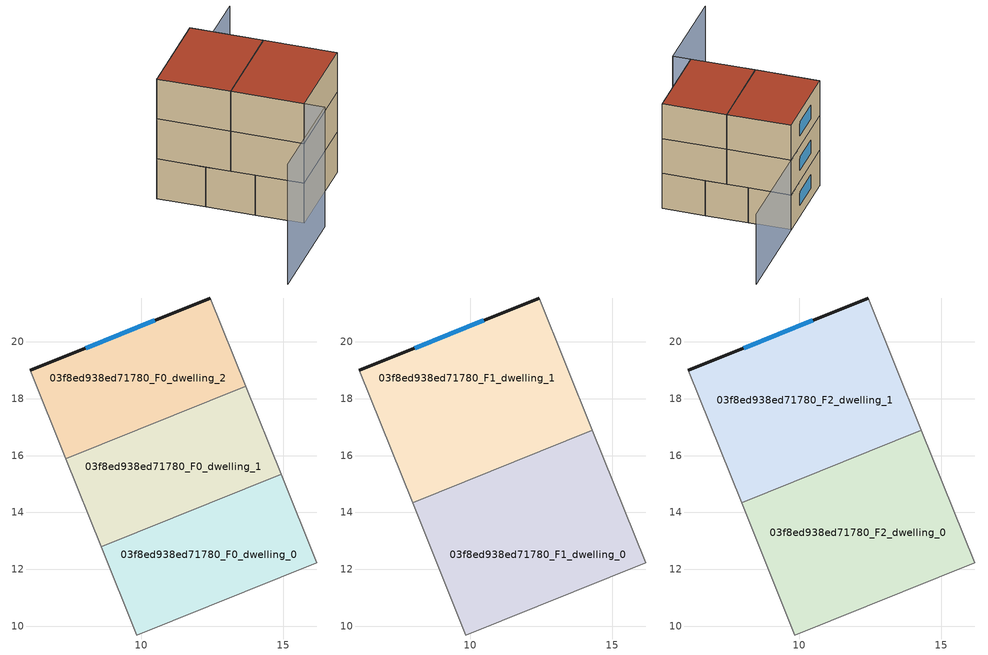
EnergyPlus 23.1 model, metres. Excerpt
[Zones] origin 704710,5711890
03f8ed938ed71780_F0_dwelling_0
 floor ground (EU_floor_Construction): 14.93,15.34 16.19,12.23 9.85,9.68 8.6,12.79 z0
 wall adiabatic (EU_wall_Construction): 8.6,12.79 9.85,9.68 16.19,12.23 14.93,15.34 z0:3
 wall to 03f8ed938ed71780_F0_dwelling_1 (EU_wall_Construction): 14.93,15.34 8.6,12.79 z0:3
03f8ed938ed71780_F0_dwelling_1
 floor ground (EU_floor_Construction): 13.68,18.45 14.93,15.34 8.6,12.79 7.34,15.89 z0
 wall adiabatic (EU_wall_Construction): 7.34,15.89 8.6,12.79 / 14.93,15.34 13.68,18.45 z0:3
 wall to 03f8ed938ed71780_F0_dwelling_2 (EU_wall_Construction): 13.68,18.45 7.34,15.89 z0:3
03f8ed938ed71780_F0_dwelling_2
 floor ground (EU_floor_Construction): 12.43,21.55 13.68,18.45 7.34,15.89 6.09,19 z0
 wall outside (EU_wall_Construction): 12.43,21.55 6.09,19 z0:3
 wall adiabatic (EU_wall_Construction): 6.09,19 7.34,15.89 / 13.68,18.45 12.43,21.55 z0:3
 window (EU_Window_Construction): 10.47,20.76 8.05,19.79 z0.93:2.07
03f8ed938ed71780_F1_dwelling_0
 floor to 03f8ed938ed71780_F0_dwelling_0 (EU_floor_Construction): 14.93,15.34 16.19,12.23 9.85,9.68 8.6,12.79 z3
 floor to 03f8ed938ed71780_F0_dwelling_1 (EU_floor_Construction): 14.31,16.89 14.93,15.34 8.6,12.79 7.97,14.34 z3
 wall adiabatic (EU_wall_Construction): 7.97,14.34 9.85,9.68 16.19,12.23 14.31,16.89 z3:6
 wall to 03f8ed938ed71780_F1_dwelling_1 (EU_wall_Construction): 14.31,16.89 7.97,14.34 z3:6
03f8ed938ed71780_F1_dwelling_1
 floor to 03f8ed938ed71780_F0_dwelling_1 (EU_floor_Construction): 13.68,18.45 14.31,16.89 7.97,14.34 7.35,15.89 z3
 floor to 03f8ed938ed71780_F0_dwelling_2 (EU_floor_Construction): 12.43,21.55 13.68,18.45 7.35,15.89 6.09,19 z3
 wall outside (EU_wall_Construction): 12.43,21.55 6.09,19 z3:6
 wall adiabatic (EU_wall_Construction): 6.09,19 7.97,14.34 / 14.31,16.89 12.43,21.55 z3:6
 window (EU_Window_Construction): 10.47,20.76 8.05,19.79 z3.93:5.07
03f8ed938ed71780_F2_dwelling_0
 floor to 03f8ed938ed71780_F1_dwelling_0 (EU_floor_Construction): 14.31,16.89 16.19,12.23 9.85,9.68 7.97,14.34 z6
 wall adiabatic (EU_wall_Construction): 7.97,14.34 9.85,9.68 16.19,12.23 14.31,16.89 z6:9
 wall to 03f8ed938ed71780_F2_dwelling_1 (EU_wall_Construction): 14.31,16.89 7.97,14.34 z6:9
 roof outside (EU_roof_Construction): 16.19,12.23 14.31,16.89 7.97,14.34 9.85,9.68 z9
03f8ed938ed71780_F2_dwelling_1
 floor to 03f8ed938ed71780_F1_dwelling_1 (EU_floor_Construction): 12.43,21.55 14.31,16.89 7.97,14.34 6.09,19 z6
 wall outside (EU_wall_Construction): 12.43,21.55 6.09,19 z6:9
 wall adiabatic (EU_wall_Construction): 6.09,19 7.97,14.34 / 14.31,16.89 12.43,21.55 z6:9
 window (EU_Window_Construction): 10.47,20.76 8.05,19.79 z6.93:8.07
 roof outside (EU_roof_Construction): 14.31,16.89 12.43,21.55 6.09,19 7.97,14.34 z9
shading: 6.13,19.01 10.37,8.37 / 10.37,8.37 3.26,5.53 z0:9; 16.19,12.23 12.43,21.55 / 12.43,21.55 20.09,24.64 z0:6
[Building]
EU S2 Campaign: North Axis=0; Terrain=City; Solar Distribution=FullExterior
[Site:Location]
London: Latitude=51.5; Longitude=-0.5; Time Zone=0; Elevation=25
[SizingPeriod:WeatherFileDays]
AnnualSizingPeriod: Begin Month=1; Begin Day of Month=1; End Month=12; End Day of Month=31; Day of Week for Start Day=Monday; Use Weather File Daylight Saving Period=No; Use Weather File Rain and Snow Indicators=No
[MATERIAL]
EU_InternalMass_Material: Roughness=MediumRough; Thickness=0.1; Conductivity=1; Density=1800; Specific Heat=900; Thermal Absorptance=0.9; Solar Absorptance=0.7; Visible Absorptance=0.7
[MATERIAL:NOMASS] Roughness=MediumRough; Thermal Absorptance=0.9; Solar Absorptance=0.7; Visible Absorptance=0.7
Name | Thermal Resistance
EU_wall_NoMass | 0.53138
EU_roof_NoMass | 2.54466
EU_floor_NoMass | 1.96308
[WINDOWMATERIAL:SIMPLEGLAZINGSYSTEM]
EU_Window_SimpleGlazing: UFactor=4.07112; Solar Heat Gain Coefficient=0.85; Visible Transmittance=0.85
[CONSTRUCTION]
EU_wall_Construction: EU_wall_NoMass
EU_roof_Construction: EU_roof_NoMass
EU_floor_Construction: EU_floor_NoMass
EU_InternalMass_Construction: EU_InternalMass_Material
EU_Window_Construction: EU_Window_SimpleGlazing
[ZONE] Type=1; Multiplier=1; Ceiling Height=autocalculate; Floor Area=autocalculate; Part of Total Floor Area=Yes
Name | Volume
03f8ed938ed71780_F0_dwelling_0 | 68.6169
03f8ed938ed71780_F1_dwelling_0; 03f8ed938ed71780_F2_dwelling_0 | 102.921
03f8ed938ed71780_F0_dwelling_1 | 68.6001
03f8ed938ed71780_F1_dwelling_1; 03f8ed938ed71780_F2_dwelling_1 | 102.902
03f8ed938ed71780_F0_dwelling_2 | 68.6155
[INTERNALMASS] Construction=EU_InternalMass_Construction
Name | Zone or ZoneList | Surface Area
03f8ed938ed71780_F0_dwelling_0_EU_InternalMass | 03f8ed938ed71780_F0_dwelling_0 | 22.8722
03f8ed938ed71780_F0_dwelling_1_EU_InternalMass | 03f8ed938ed71780_F0_dwelling_1 | 22.8665
03f8ed938ed71780_F0_dwelling_2_EU_InternalMass | 03f8ed938ed71780_F0_dwelling_2 | 22.8722
03f8ed938ed71780_F1_dwelling_0_EU_InternalMass | 03f8ed938ed71780_F1_dwelling_0 | 34.3069
03f8ed938ed71780_F1_dwelling_1_EU_InternalMass | 03f8ed938ed71780_F1_dwelling_1 | 34.3006
03f8ed938ed71780_F2_dwelling_0_EU_InternalMass | 03f8ed938ed71780_F2_dwelling_0 | 34.3069
03f8ed938ed71780_F2_dwelling_1_EU_InternalMass | 03f8ed938ed71780_F2_dwelling_1 | 34.3006
[OTHEREQUIPMENT] Fuel Type=Electricity; Design Level Calculation Method=Watts/Area; Power per Zone Floor Area=1; Fraction Latent=0; Fraction Radiant=0; Fraction Lost=0; Carbon Dioxide Generation Rate=0; EndUse Subcategory=EU_Step8_InternalGains
Name | Zone or ZoneList or Space or SpaceList | Schedule
EU_Step8_InternalGain_03f8ed938ed71780_F0_dwelling_0_f000 | 03f8ed938ed71780_F0_dwelling_0 | EU_Step8_GainSchedule_03f8ed938ed71780_F0_dwelling_0_f000
EU_Step8_InternalGain_03f8ed938ed71780_F0_dwelling_1_f000 | 03f8ed938ed71780_F0_dwelling_1 | EU_Step8_GainSchedule_03f8ed938ed71780_F0_dwelling_1_f000
EU_Step8_InternalGain_03f8ed938ed71780_F0_dwelling_2_f000 | 03f8ed938ed71780_F0_dwelling_2 | EU_Step8_GainSchedule_03f8ed938ed71780_F0_dwelling_2_f000
EU_Step8_InternalGain_03f8ed938ed71780_F1_dwelling_0_f000 | 03f8ed938ed71780_F1_dwelling_0 | EU_Step8_GainSchedule_03f8ed938ed71780_F1_dwelling_0_f000
EU_Step8_InternalGain_03f8ed938ed71780_F1_dwelling_1_f000 | 03f8ed938ed71780_F1_dwelling_1 | EU_Step8_GainSchedule_03f8ed938ed71780_F1_dwelling_1_f000
EU_Step8_InternalGain_03f8ed938ed71780_F2_dwelling_0_f000 | 03f8ed938ed71780_F2_dwelling_0 | EU_Step8_GainSchedule_03f8ed938ed71780_F2_dwelling_0_f000
EU_Step8_InternalGain_03f8ed938ed71780_F2_dwelling_1_f000 | 03f8ed938ed71780_F2_dwelling_1 | EU_Step8_GainSchedule_03f8ed938ed71780_F2_dwelling_1_f000
[ZONEVENTILATION:DESIGNFLOWRATE] Schedule=EU_AlwaysOn; Design Flow Rate Calculation Method=AirChanges/Hour; Air Changes per Hour=0.463094; Ventilation Type=Natural; Fan Pressure Rise=0; Fan Total Efficiency=1; Constant Term Coefficient=1; Temperature Term Coefficient=0; Velocity Term Coefficient=0; Velocity Squared Term Coefficient=0; Minimum Indoor Temperature=-100; Maximum Indoor Temperature=100; Delta Temperature=-100; Minimum Outdoor Temperature=-100; Maximum Outdoor Temperature=100; Maximum Wind Speed=40
Name | Zone or ZoneList or Space or SpaceList
EU_ConstantAir_03f8ed938ed71780_F0_dwelling_0 | 03f8ed938ed71780_F0_dwelling_0
EU_ConstantAir_03f8ed938ed71780_F0_dwelling_1 | 03f8ed938ed71780_F0_dwelling_1
EU_ConstantAir_03f8ed938ed71780_F0_dwelling_2 | 03f8ed938ed71780_F0_dwelling_2
EU_ConstantAir_03f8ed938ed71780_F1_dwelling_0 | 03f8ed938ed71780_F1_dwelling_0
EU_ConstantAir_03f8ed938ed71780_F1_dwelling_1 | 03f8ed938ed71780_F1_dwelling_1
EU_ConstantAir_03f8ed938ed71780_F2_dwelling_0 | 03f8ed938ed71780_F2_dwelling_0
EU_ConstantAir_03f8ed938ed71780_F2_dwelling_1 | 03f8ed938ed71780_F2_dwelling_1
[HVACTEMPLATE:THERMOSTAT] Constant Heating Setpoint=20; Constant Cooling Setpoint=50
EU_HeatOnly_03f8ed938ed71780_F0_dwelling_0; EU_HeatOnly_03f8ed938ed71780_F0_dwelling_1; EU_HeatOnly_03f8ed938ed71780_F0_dwelling_2; EU_HeatOnly_03f8ed938ed71780_F1_dwelling_0; EU_HeatOnly_03f8ed938ed71780_F1_dwelling_1; EU_HeatOnly_03f8ed938ed71780_F2_dwelling_0; EU_HeatOnly_03f8ed938ed71780_F2_dwelling_1
[HVACTEMPLATE:ZONE:IDEALLOADSAIRSYSTEM] System Availability Schedule=EU_AlwaysOn; Maximum Heating Supply Air Temperature=50; Minimum Cooling Supply Air Temperature=13; Maximum Heating Supply Air Humidity Ratio=0.0156; Minimum Cooling Supply Air Humidity Ratio=0.0077; Heating Limit=NoLimit; Cooling Limit=NoLimit; Heating Availability Schedule=EU_AlwaysOn; Cooling Availability Schedule=EU_CoolingOff; Dehumidification Control Type=ConstantSensibleHeatRatio; Cooling Sensible Heat Ratio=0.7; Dehumidification Setpoint=60; Humidification Control Type=None; Humidification Setpoint=30; Outdoor Air Method=None; Outdoor Air Flow Rate per Person=0.00944; Outdoor Air Flow Rate per Zone Floor Area=0; Outdoor Air Flow Rate per Zone=0; Demand Controlled Ventilation Type=None; Outdoor Air Economizer Type=NoEconomizer; Heat Recovery Type=None; Sensible Heat Recovery Effectiveness=0.7; Latent Heat Recovery Effectiveness=0.65
Name | Template Thermostat
03f8ed938ed71780_F0_dwelling_0 | EU_HeatOnly_03f8ed938ed71780_F0_dwelling_0
03f8ed938ed71780_F0_dwelling_1 | EU_HeatOnly_03f8ed938ed71780_F0_dwelling_1
03f8ed938ed71780_F0_dwelling_2 | EU_HeatOnly_03f8ed938ed71780_F0_dwelling_2
03f8ed938ed71780_F1_dwelling_0 | EU_HeatOnly_03f8ed938ed71780_F1_dwelling_0
03f8ed938ed71780_F1_dwelling_1 | EU_HeatOnly_03f8ed938ed71780_F1_dwelling_1
03f8ed938ed71780_F2_dwelling_0 | EU_HeatOnly_03f8ed938ed71780_F2_dwelling_0
03f8ed938ed71780_F2_dwelling_1 | EU_HeatOnly_03f8ed938ed71780_F2_dwelling_1
[SIZING:ZONE] Zone Cooling Design Supply Air Temperature Input Method=SupplyAirTemperature; Zone Cooling Design Supply Air Temperature=13; Zone Heating Design Supply Air Temperature Input Method=SupplyAirTemperature; Zone Heating Design Supply Air Temperature=50; Zone Cooling Design Supply Air Humidity Ratio=0.008; Zone Heating Design Supply Air Humidity Ratio=0.008; Cooling Design Air Flow Method=DesignDay; Cooling Design Air Flow Rate=0; Cooling Minimum Air Flow per Zone Floor Area=0.000762; Cooling Minimum Air Flow=0; Cooling Minimum Air Flow Fraction=0.2; Heating Design Air Flow Method=DesignDay; Heating Design Air Flow Rate=0; Heating Maximum Air Flow per Zone Floor Area=0.002032; Heating Maximum Air Flow=0.141576; Heating Maximum Air Flow Fraction=0.3; Account for Dedicated Outdoor Air System=No; Dedicated Outdoor Air System Control Strategy=NeutralSupplyAir; Dedicated Outdoor Air Low Setpoint Temperature for Design=autosize; Dedicated Outdoor Air High Setpoint Temperature for Design=autosize; Zone Load Sizing Method=Sensible Load Only No Latent Load; Zone Latent Cooling Design Supply Air Humidity Ratio Input Method=HumidityRatioDifference; Zone Cooling Design Supply Air Humidity Ratio Difference=0.005; Zone Latent Heating Design Supply Air Humidity Ratio Input Method=HumidityRatioDifference; Zone Humidification Design Supply Air Humidity Ratio Difference=0.005
03f8ed938ed71780_F0_dwelling_0; 03f8ed938ed71780_F0_dwelling_1; 03f8ed938ed71780_F0_dwelling_2; 03f8ed938ed71780_F1_dwelling_0; 03f8ed938ed71780_F1_dwelling_1; 03f8ed938ed71780_F2_dwelling_0; 03f8ed938ed71780_F2_dwelling_1
[SCHEDULE:CONSTANT]
Name | Hourly Value
EU_AlwaysOn | 1
EU_CoolingOff | 0
[SCHEDULE:FILE] Column Number=1; Rows to Skip at Top=0; Number of Hours of Data=8760; Column Separator=Comma; Interpolate to Timestep=No; Minutes per Item=60; Adjust Schedule for Daylight Savings=Yes
Name | File
EU_Step8_GainSchedule_03f8ed938ed71780_F0_dwelling_0_f000 | ../../schedules/03f8ed938ed71780/03f8ed938ed71780_F0_dwelling_0_f000_gain.csv
EU_Step8_GainSchedule_03f8ed938ed71780_F0_dwelling_1_f000 | ../../schedules/03f8ed938ed71780/03f8ed938ed71780_F0_dwelling_1_f000_gain.csv
EU_Step8_GainSchedule_03f8ed938ed71780_F0_dwelling_2_f000 | ../../schedules/03f8ed938ed71780/03f8ed938ed71780_F0_dwelling_2_f000_gain.csv
EU_Step8_GainSchedule_03f8ed938ed71780_F1_dwelling_0_f000 | ../../schedules/03f8ed938ed71780/03f8ed938ed71780_F1_dwelling_0_f000_gain.csv
EU_Step8_GainSchedule_03f8ed938ed71780_F1_dwelling_1_f000 | ../../schedules/03f8ed938ed71780/03f8ed938ed71780_F1_dwelling_1_f000_gain.csv
EU_Step8_GainSchedule_03f8ed938ed71780_F2_dwelling_0_f000 | ../../schedules/03f8ed938ed71780/03f8ed938ed71780_F2_dwelling_0_f000_gain.csv
EU_Step8_GainSchedule_03f8ed938ed71780_F2_dwelling_1_f000 | ../../schedules/03f8ed938ed71780/03f8ed938ed71780_F2_dwelling_1_f000_gain.csv
